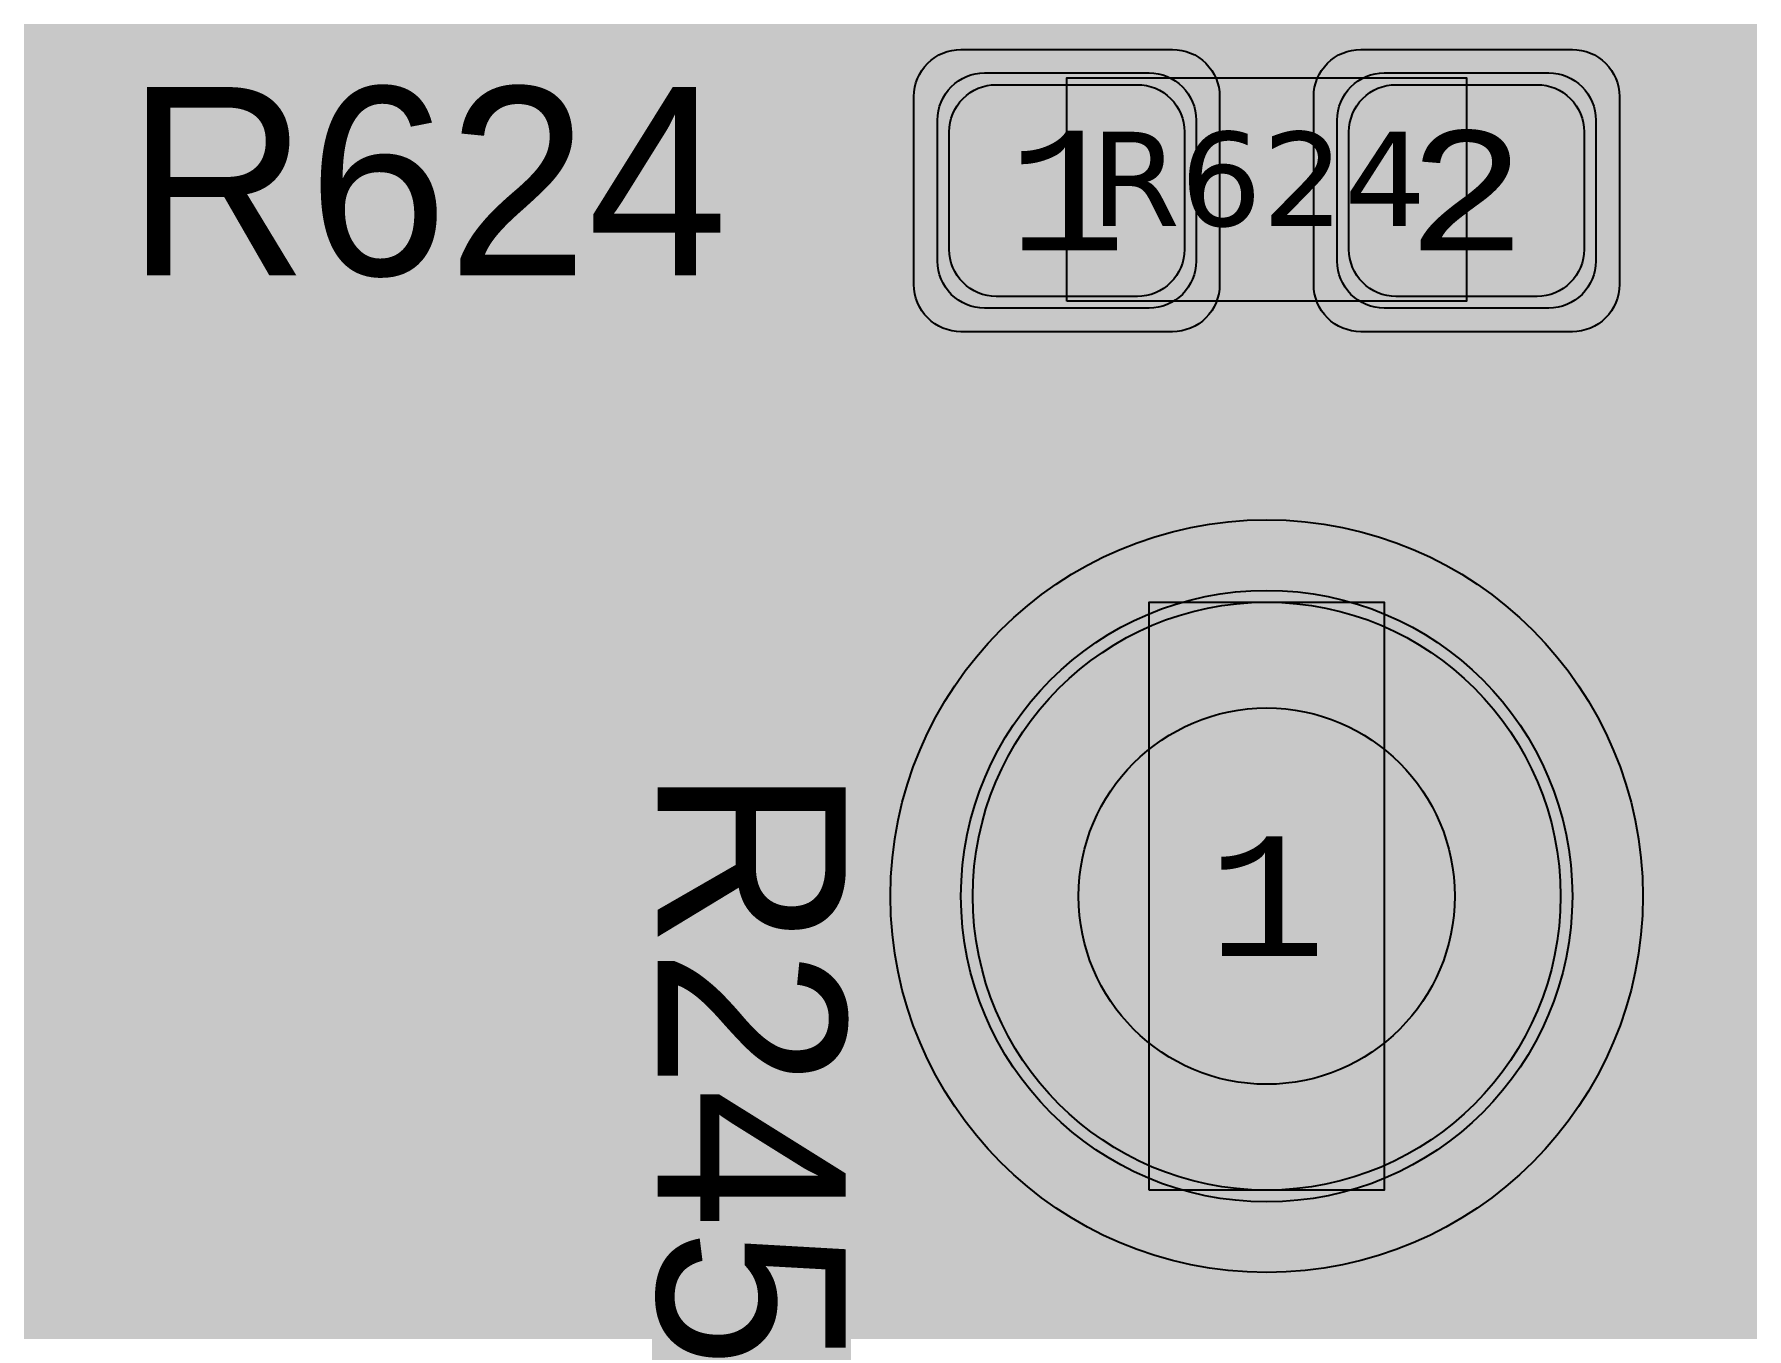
# Model space of a CAD drawing. Extents: x -28 to 199, y -61 to 255.
# Drawn here: x 42.76 to 50.04, y 144.41 to 149.91 of the extents above; entities that cross this region are included whole.
import ezdxf
from ezdxf.enums import TextEntityAlignment as Align

# ---------------------------------------------------------------- set-up
doc = ezdxf.new("R2010")
doc.units = 0
doc.header["$MEASUREMENT"] = 0
for name, color, linetype in [('ASSEMBLY_OUTLINES_TOP', 102, 'CONTINUOUS'), ('ASSEMBLY_PART_NUMBERS_BTM', 191, 'CONTINUOUS'), ('ASSEMBLY_PART_NUMBERS_TOP', 102, 'CONTINUOUS'), ('ASSEMBLY_REF_DES_TOP', 102, 'CONTINUOUS'), ('DRILL_DRAWING', 21, 'CONTINUOUS'), ('GENERATED_SILKSCREEN_TOP', 140, 'CONTINUOUS'), ('PART_HOLES_LAYER_2', 30, 'CONTINUOUS'), ('PART_HOLES_LAYER_3', 30, 'CONTINUOUS'), ('PART_HOLES_LAYER_BOTTOM', 30, 'CONTINUOUS'), ('PART_HOLES_LAYER_TOP', 30, 'CONTINUOUS'), ('PART_PADS_LAYER_2', 230, 'CONTINUOUS'), ('PART_PADS_LAYER_3', 81, 'CONTINUOUS'), ('PART_PADS_LAYER_BOTTOM', 10, 'CONTINUOUS'), ('PART_PADS_LAYER_TOP', 150, 'CONTINUOUS'), ('PART_PADS_SMD_TOP', 150, 'CONTINUOUS'), ('PIN_NUMBERS_BTM', 8, 'CONTINUOUS'), ('PIN_NUMBERS_TOP', 8, 'CONTINUOUS'), ('PLACEMENT_OUTLINES_TOP', 130, 'CONTINUOUS'), ('PLANE_DATA_LAYER_2', 230, 'CONTINUOUS'), ('PLANE_DATA_LAYER_3', 81, 'CONTINUOUS'), ('PLANE_DATA_LAYER_TOP', 150, 'CONTINUOUS'), ('PLANE_SHAPES_LAYER_2', 230, 'CONTINUOUS'), ('PLANE_SHAPES_LAYER_3', 81, 'CONTINUOUS'), ('PLANE_SHAPES_LAYER_TOP', 150, 'CONTINUOUS'), ('SILKSCREEN_OUTLINES_TOP', 150, 'CONTINUOUS'), ('SILKSCREEN_REF_DES_TOP', 150, 'CONTINUOUS'), ('SOLDERMASK_PADS_BTM', 12, 'CONTINUOUS'), ('SOLDERMASK_PADS_TOP', 180, 'CONTINUOUS'), ('SOLDERPASTE_PADS_TOP', 180, 'CONTINUOUS'), ('TRACES_LAYER_2', 230, 'CONTINUOUS'), ('TRACES_LAYER_BOTTOM', 10, 'CONTINUOUS'), ('TRACES_LAYER_TOP', 150, 'CONTINUOUS')]:
    doc.layers.add(name, color=color, linetype=linetype)
doc.styles.add('COURIER_NEW', font='COUR.TTF')
doc.styles.add('VERDANA', font='verdana.TTF')
doc.styles.add('VERIBEST_GERBER_0', font='txt')

msp = doc.modelspace()

# ---------------------------------------------------------------- hatches: boundary and pattern name
at = {"layer": 'PART_HOLES_LAYER_2'}
h = msp.add_hatch(color=256, dxfattribs=at)
edge = h.paths.add_edge_path()
edge.add_arc((48, 146.25), 0.8, 0, 360)
at = {"layer": 'PART_HOLES_LAYER_3'}
h = msp.add_hatch(color=256, dxfattribs=at)
edge = h.paths.add_edge_path()
edge.add_arc((48, 146.25), 0.8, 0, 360)
at = {"layer": 'PART_HOLES_LAYER_BOTTOM'}
h = msp.add_hatch(color=256, dxfattribs=at)
edge = h.paths.add_edge_path()
edge.add_arc((48, 146.25), 0.8, 0, 360)
at = {"layer": 'PART_HOLES_LAYER_TOP'}
h = msp.add_hatch(color=256, dxfattribs=at)
edge = h.paths.add_edge_path()
edge.add_arc((48, 146.25), 0.8, 0, 360)
at = {"layer": 'PLANE_DATA_LAYER_2'}
for points in [[(48, 146.25), (46.885458, 147.364542)], [(48, 146.25), (49.114542, 147.364542)], [(48, 146.25), (46.885458, 145.135458)], [(48, 146.25), (49.114542, 145.135458)]]:
    msp.add_hatch(color=256, dxfattribs=at).paths.add_polyline_path(points, is_closed=False, flags=0)
at = {"layer": 'PLANE_DATA_LAYER_3'}
for points in [[(48, 146.25), (48, 147.8262)], [(48, 146.25), (46.4238, 146.25)], [(48, 146.25), (49.5762, 146.25)], [(48, 146.25), (48, 144.6738)]]:
    msp.add_hatch(color=256, dxfattribs=at).paths.add_polyline_path(points, is_closed=False, flags=0)
at = {"layer": 'PLANE_DATA_LAYER_TOP'}
h = msp.add_hatch(color=256, dxfattribs=at)
h.paths.add_polyline_path([(124.75, 168.146713, -0.5656896934356785), (124.638043, 168.079423, 0.1227209891215062), (124.403418, 168.137891), (120.354104, 168.137891, -0.8926686709466823), (120.336985, 168.288343, 8.788690966337814), (119.663015, 168.288343, -0.8926686709466823), (119.645896, 168.137891), (115.604104, 168.137891, -0.8926686709466823), (115.586985, 168.288343, 8.788690966337814), (114.913015, 168.288343, -0.8926686709466823), (114.895896, 168.137891), (111.035516, 168.137891, 0.1989122151386141), (110.681963, 167.991444), (103.462837, 160.772318, -0.1989133663344686), (103.408955, 160.75), (101.908538, 160.75, -0.1989147790761748), (101.854656, 160.772319), (101.269424, 161.357553, 0.1989122151386141), (100.915871, 161.504), (100.084129, 161.504, 0.1989122151386141), (99.730576, 161.357553), (99.145344, 160.772319, -0.1989147790761748), (99.091462, 160.75), (94.95, 160.75, 0.1989122151386141), (94.596447, 160.603553), (94.515212, 160.522318, -0.1989133663345028), (94.46133, 160.5), (86.500008, 160.5, 0.414213562373095), (86.5, 160.499992), (86.5, 154.091244, -0.1989099556853327), (86.477682, 154.037363), (84.433464, 151.993145, -0.1989133663344342), (84.379582, 151.970827), (78.485734, 151.970827, 0.1989122151386171), (78.132181, 151.82438), (71.080119, 144.772318, -0.1989133663345171), (71.026237, 144.75), (54.676166, 144.75, -0.7996942034349416), (54.643477, 144.895032, 0.2895657790381576), (55.5, 146.25, 0.9999999999999999), (52.5, 146.25, 0.2895657790381576), (53.356523, 144.895032, -0.7996942034349416), (53.323834, 144.75), (48.676166, 144.75, -0.7996942034349416), (48.643477, 144.895032, 0.2895657790381576), (49.5, 146.25, 0.9999999999999999), (46.5, 146.25, 0.2895657790381576), (47.356523, 144.895032, -0.7996942034349416), (47.323834, 144.75), (44.8262, 144.75, -0.414213562373095), (44.75, 144.8262), (44.75, 147.9238, -0.414213562373095), (44.8262, 148), (53.749992, 148, 0.414213562373095), (53.75, 148.000008), (53.75, 149.9238, -0.414213562373095), (53.8262, 150), (61.187927, 150, -0.414213562373095), (61.264127, 149.9238), (61.264127, 149.923798, -0.0405672307519167), (61.263127, 149.911494, 1.176947754236353), (63.236873, 149.911494, -0.0405672307519167), (63.235873, 149.923798), (63.235873, 149.9238, -0.414213562373095), (63.312073, 150), (72.999992, 150, 0.414213562373095), (73, 150.000008), (73, 154.150284, -0.1989099556853327), (73.022318, 154.204165), (75.85595, 157.037797, 0.1989122151386037), (76.002397, 157.39135), (76.002397, 161.4122, -0.1989099556853327), (76.024715, 161.466081), (76.331209, 161.772575, -0.5228816160298612), (76.454384, 161.750393, 0.5064656880077311), (77.401677, 161.554293, -0.7354544890693883), (77.526844, 161.480151, 0.0581222504442221), (77.5, 161.250005), (77.5, 161.249999, 0.088914327412649), (77.562258, 160.902667, -0.0889129128178341), (77.567002, 160.8762, -0.414213562373095), (77.490802, 160.8), (77.353893, 160.8, -0.1385740107174436), (77.314013, 160.811269, 1.7877343018547802), (77.314013, 159.788731, -0.1385740107174436), (77.353893, 159.8), (77.840585, 159.8, -0.1095339490364452), (77.872793, 159.792859, 0.1095328433829557), (78.084129, 159.746), (79.766632, 159.746, 0.1989122151386141), (80.120185, 159.892447), (90.80542, 170.577682, -0.1989133663344345), (90.859302, 170.6), (95.046107, 170.6, -0.1385740107174437), (95.085987, 170.588731, 0.7330492814130509), (95.950588, 171.338437, -0.1025242213821264), (95.944313, 171.368718), (95.944313, 171.368719, -0.414213562373095), (96.020513, 171.444919), (122.449404, 171.444919, -0.198913366334503), (122.503286, 171.422601), (124.727682, 169.198205, -0.1989099556853327), (124.75, 169.144324)], flags=0)
h.paths.add_polyline_path([(77.599731, 156.314666, 0.7968145925695695), (79.5, 156.749999), (79.5, 156.75, 0.8244223034271635), (77.572739, 157.124415, -0.5540613420985587), (77.445503, 157.101904, 2.736653672139751), (77.471278, 156.328655, -0.5540650235894272)], flags=0)
h.paths.add_polyline_path([(105.164448, 164.71788, 0.414213562373095), (105.414448, 164.96788), (105.414448, 168.372211, 0.414213562373095), (105.164448, 168.622211), (91.038672, 168.622211, 0.414213562373095), (90.788672, 168.372211), (90.788672, 164.96788, 0.414213562373095), (91.038672, 164.71788)], flags=0)
for points in [[(48, 146.25), (46.885458, 147.364542)], [(48, 146.25), (49.114542, 147.364542)], [(48, 146.25), (46.825825, 145.198468)], [(48, 146.25), (49.174175, 145.198468)]]:
    msp.add_hatch(color=256, dxfattribs=at).paths.add_polyline_path(points, is_closed=False, flags=0)
at = {"layer": 'PLANE_SHAPES_LAYER_2'}
h = msp.add_hatch(color=256, dxfattribs=at)
h.paths.add_polyline_path([(169.5, 129.25), (149.5, 129.25), (142.25, 122), (142.25, 90.5), (147.5, 90.5), (147.5, 80), (154, 80), (154, 69.25), (131.75, 69.25), (131.75, 73.25), (121.25, 73.25), (121.25, 81), (110.5, 81), (110.5, 125.75), (106.5, 125.75), (106.5, 128.75), (93.5, 128.75), (93.5, 120.25), (91.75, 120.25), (91.75, 121.5), (80, 121.5), (80, 118.25), (73.25, 118.25), (73.25, 124.5), (67.5, 124.5), (67.5, 128), (57.75, 128), (57.75, 120.25), (55.25, 120.25), (55.25, 121.5), (47.5, 121.5), (47.5, 119), (35, 119), (35, 134.75), (32.75, 134.75), (32.75, 159.75), (29.25, 159.75), (29.25, 175.25), (22.5, 175.25), (22.5, 195.25), (17.25, 195.25), (17.25, 198), (22.5, 198), (22.5, 216.5), (40.25, 216.5), (40.25, 235.5), (54.5, 235.5), (54.5, 254), (87.25, 254), (87.25, 236.25), (86.25, 236.25), (86.25, 228.75), (81, 228.75), (81, 218.75), (95.25, 218.75), (95.25, 194.5), (87, 194.5), (87, 172), (131.1, 172), (131.1, 208.75), (115.5, 208.75), (115.5, 213.75), (106.75, 213.75), (106.75, 218.75), (110.25, 222.25), (110.25, 226.25), (142.5, 226.25), (142.5, 221.5), (160.5, 221.5), (160.5, 240.75), (169.5, 240.75)])
h.paths.add_polyline_path([(35.5, 149.5), (41.75, 149.5), (41.75, 152), (39.25, 152), (39.25, 154), (37.75, 154), (37.75, 152), (35.5, 152)], flags=16)
h.paths.add_polyline_path([(37.5, 125.75), (37.5, 128.75), (42.75, 128.75), (42.75, 125.75)], flags=16)
h.paths.add_polyline_path([(52, 127.75), (52, 130.75), (54.25, 130.75), (54.25, 127.75)], flags=16)
h.paths.add_polyline_path([(50.75, 219.5), (50.75, 226.5), (71.75, 226.5), (71.75, 219.5)], flags=16)
h.paths.add_polyline_path([(66.5, 150.75), (66.5, 177.5), (72.25, 177.5), (72.25, 150.75)], flags=16)
h.paths.add_polyline_path([(47.25, 185.25), (73, 185.25), (73, 188.25), (70.25, 188.25), (70.25, 191), (47.25, 191)], flags=16)
h.paths.add_polyline_path([(84.5, 208), (84.5, 212.75), (85, 212.75), (85, 208)], flags=16)
h.paths.add_polyline_path([(61.5, 137.25), (87.75, 137.25), (87.75, 140.5), (84.75, 140.5), (84.75, 143), (61.5, 143)], flags=16)
h.paths.add_polyline_path([(88.75, 127), (88.75, 130), (91, 130), (91, 127)], flags=16)
h.paths.add_polyline_path([(85.5, 130.25), (85.5, 132.5), (91, 132.5), (91, 130.25)], flags=16)
h.paths.add_polyline_path([(108.75, 142.25), (135.75, 142.25), (135.75, 145.75), (132.25, 145.75), (132.25, 149), (108.75, 149)], flags=16)
h.paths.add_polyline_path([(114.25, 126.75), (140.75, 126.75), (140.75, 129.75), (137.25, 129.75), (137.25, 133), (114.25, 133)], flags=16)
h.paths.add_polyline_path([(155.25, 180.25), (166.25, 180.25), (166.25, 186.25), (152.25, 186.25), (152.25, 183), (155.25, 183)], flags=16)
at = {"layer": 'PLANE_SHAPES_LAYER_3'}
h = msp.add_hatch(color=256, dxfattribs=at)
h.paths.add_polyline_path([(169.5, 129.25), (149.5, 129.25), (142.25, 122), (142.25, 90.5), (147.5, 90.5), (147.5, 80), (154, 80), (154, 69.25), (131.75, 69.25), (131.75, 73.25), (121.25, 73.25), (121.25, 81), (110.5, 81), (110.5, 125.75), (106.5, 125.75), (106.5, 128.75), (93.5, 128.75), (93.5, 120.25), (91.75, 120.25), (91.75, 121.5), (80, 121.5), (80, 118.25), (73.25, 118.25), (73.25, 124.5), (67.5, 124.5), (67.5, 127.75), (58.25, 127.75), (58.25, 130.25), (88.75, 130.25), (88.75, 127), (91, 127), (91, 132.5), (55, 132.5), (55, 131.25), (52, 131.25), (52, 127.75), (55, 127.75), (55, 127.25), (57.75, 127.25), (57.75, 120.25), (55.25, 120.25), (55.25, 121.5), (47.5, 121.5), (47.5, 119), (35, 119), (35, 134.75), (32.75, 134.75), (32.75, 159.75), (29.25, 159.75), (29.25, 175.25), (22.5, 175.25), (22.5, 195.25), (17.25, 195.25), (17.25, 198), (22.5, 198), (22.5, 216.5), (40.25, 216.5), (40.25, 235.5), (54.5, 235.5), (54.5, 254), (87.25, 254), (87.25, 236.25), (86.25, 236.25), (86.25, 228.75), (81, 228.75), (81, 218.75), (95.25, 218.75), (95.25, 194.5), (87, 194.5), (87, 172), (131.1, 172), (131.1, 208.75), (115.5, 208.75), (115.5, 213.75), (106.75, 213.75), (106.75, 218.75), (110.25, 222.25), (110.25, 226.25), (142.5, 226.25), (142.5, 221.5), (160.5, 221.5), (160.5, 240.75), (169.5, 240.75)])
h.paths.add_polyline_path([(35.5, 149.5), (41.75, 149.5), (41.75, 152), (39.25, 152), (39.25, 154), (37.75, 154), (37.75, 152), (35.5, 152)], flags=16)
h.paths.add_polyline_path([(37.5, 125.75), (37.5, 128.75), (42.75, 128.75), (42.75, 125.75)], flags=16)
h.paths.add_polyline_path([(50.75, 219.5), (50.75, 226.5), (71.75, 226.5), (71.75, 219.5)], flags=16)
h.paths.add_polyline_path([(66.5, 150.75), (66.5, 177.5), (72.25, 177.5), (72.25, 150.75)], flags=16)
h.paths.add_polyline_path([(47.25, 185.25), (73, 185.25), (73, 188.25), (70.25, 188.25), (70.25, 191), (47.25, 191)], flags=16)
h.paths.add_polyline_path([(84.5, 208), (84.5, 212.75), (85, 212.75), (85, 208)], flags=16)
h.paths.add_polyline_path([(61.5, 137.25), (87.75, 137.25), (87.75, 140.5), (84.75, 140.5), (84.75, 143), (61.5, 143)], flags=16)
h.paths.add_polyline_path([(108.75, 142.25), (135.75, 142.25), (135.75, 145.75), (132.25, 145.75), (132.25, 149), (108.75, 149)], flags=16)
h.paths.add_polyline_path([(114.25, 126.75), (140.75, 126.75), (140.75, 129.75), (137.25, 129.75), (137.25, 133), (114.25, 133)], flags=16)
h.paths.add_polyline_path([(155.25, 180.25), (166.25, 180.25), (166.25, 186.25), (152.25, 186.25), (152.25, 183), (155.25, 183)], flags=16)

# ---------------------------------------------------------------- linework, layer by layer
at = {"layer": 'ASSEMBLY_OUTLINES_TOP'}
for points in [[(47.15, 148.78), (47.15, 149.73), (48.85, 149.73), (48.85, 148.78)], [(47.5, 145), (47.5, 147.5), (48.5, 147.5), (48.5, 145)]]:
    msp.add_lwpolyline(points, close=True, dxfattribs=at)
msp.add_circle((48, 146.25), 1.6, dxfattribs=at)
at = {"layer": 'GENERATED_SILKSCREEN_TOP', "const_width": 0.15}
for points in [[(43.8244, 149.3724), (43.8268, 149.374), (43.8276, 149.378), (43.83, 149.382), (43.83, 149.386), (43.83, 149.5508), (43.83, 149.5548), (43.8276, 149.5572), (43.8276, 149.5596), (43.8268, 149.5604), (43.826, 149.5612), (43.8244, 149.5628), (43.6884, 149.6732), (43.6844, 149.6748), (43.6812, 149.6756), (43.678, 149.6764), (43.2748, 149.6764), (43.2676, 149.6748), (43.2628, 149.6708), (43.2588, 149.666), (43.2572, 149.6604), (43.2572, 148.8924), (43.2588, 148.886), (43.2628, 148.882), (43.2676, 148.8796), (43.2732, 148.8788), (43.2796, 148.8796), (43.2852, 148.882), (43.2892, 148.886), (43.2908, 148.8924), (43.2908, 149.2604), (43.6668, 149.2604), (43.798, 148.8876), (43.8012, 148.882), (43.8068, 148.8788), (43.8132, 148.878), (43.818, 148.8796), (43.8228, 148.882), (43.8268, 148.886), (43.8292, 148.8916), (43.8276, 148.898), (43.6964, 149.2708), (43.8244, 149.3724)], [(44.4452, 149.6732), (44.5796, 149.5636), (44.5836, 149.5596), (44.5844, 149.5532), (44.5836, 149.5484), (44.582, 149.5444), (44.5796, 149.5412), (44.5756, 149.538), (44.5716, 149.5356), (44.5676, 149.5348), (44.5636, 149.5348), (44.5604, 149.5372), (44.4292, 149.6436), (44.17, 149.6436), (44.0468, 149.5428), (44.0468, 149.2556), (44.1556, 149.3444), (44.1588, 149.3452), (44.1604, 149.346), (44.1612, 149.346), (44.1612, 149.3468), (44.1652, 149.3476), (44.4348, 149.3476), (44.438, 149.3468), (44.438, 149.346), (44.4396, 149.346), (44.442, 149.3452), (44.4444, 149.3444), (44.5796, 149.2356), (44.5804, 149.2332), (44.582, 149.2324), (44.5828, 149.2316), (44.5828, 149.23), (44.5844, 149.2244), (44.5852, 149.222), (44.5852, 149.002), (44.5844, 148.998), (44.5828, 148.9948), (44.582, 148.9916), (44.5796, 148.9892), (44.4452, 148.8796), (44.4412, 148.878), (44.4404, 148.8772), (44.4388, 148.8772), (44.4372, 148.8764), (44.4364, 148.8764), (44.4348, 148.8764), (44.1652, 148.8764), (44.162, 148.8772), (44.1588, 148.878), (44.1556, 148.8796), (44.0212, 148.9892), (44.0196, 148.9908), (44.018, 148.9916), (44.0164, 148.994), (44.0148, 148.9996), (44.014, 149.002), (44.014, 149.5508), (44.0148, 149.5548), (44.0164, 149.558), (44.018, 149.5596), (44.0196, 149.5612), (44.0212, 149.5636), (44.1556, 149.6732), (44.1588, 149.674), (44.1612, 149.6748), (44.162, 149.6756), (44.1652, 149.6764), (44.4348, 149.6764), (44.438, 149.6756), (44.4388, 149.6756), (44.4396, 149.6748), (44.442, 149.674), (44.4452, 149.6732)], [(45.2012, 149.6732), (45.3356, 149.5636), (45.338, 149.5596), (45.3388, 149.5564), (45.3404, 149.554), (45.3412, 149.5508), (45.3412, 149.4412), (45.3404, 149.438), (45.3388, 149.4332), (45.338, 149.4292), (45.3356, 149.4276), (44.8028, 148.9948), (44.8028, 148.9092), (45.3252, 148.9092), (45.3308, 148.9076), (45.3356, 148.9044), (45.338, 148.8988), (45.3388, 148.8924), (45.338, 148.8868), (45.3356, 148.8812), (45.3308, 148.878), (45.3252, 148.8764), (44.786, 148.8764), (44.7796, 148.878), (44.7756, 148.882), (44.7716, 148.886), (44.77, 148.8924), (44.77, 149.002), (44.7708, 149.0044), (44.7724, 149.01), (44.774, 149.0124), (44.7756, 149.014), (44.7772, 149.0156), (45.3092, 149.4492), (45.3092, 149.5428), (45.1844, 149.6436), (44.926, 149.6436), (44.7956, 149.5372), (44.79, 149.5356), (44.7844, 149.5364), (44.7796, 149.5388), (44.7764, 149.5436), (44.7732, 149.5484), (44.7724, 149.554), (44.7724, 149.5572), (44.7732, 149.5596), (44.7772, 149.5636), (44.9116, 149.6732), (44.9148, 149.674), (44.9172, 149.6748), (44.918, 149.6756), (44.9212, 149.6764), (45.1908, 149.6764), (45.194, 149.6756), (45.1948, 149.6756), (45.1956, 149.6748), (45.198, 149.674), (45.2012, 149.6732)], [(45.5812, 149.1676), (46.0116, 149.5964), (46.0116, 149.1676), (45.5812, 149.1676)], [(43.2908, 149.6436), (43.6732, 149.6436), (43.798, 149.5428), (43.798, 149.394), (43.6732, 149.2924), (43.2908, 149.2924), (43.2908, 149.6436)], [(46.0116, 148.8924), (46.0124, 148.886), (46.0164, 148.882), (46.022, 148.8796), (46.0276, 148.8788), (46.0332, 148.8796), (46.038, 148.882), (46.042, 148.886), (46.0436, 148.8924), (46.0436, 149.1348), (46.0812, 149.1348), (46.0868, 149.1364), (46.0916, 149.1396), (46.094, 149.1452), (46.0948, 149.1508), (46.094, 149.1572), (46.0916, 149.1628), (46.0868, 149.1668), (46.0812, 149.1676), (46.0436, 149.1676), (46.0436, 149.638), (46.0428, 149.642), (46.0404, 149.6452), (46.0372, 149.6484), (46.0332, 149.6508), (46.0284, 149.6524), (46.0236, 149.6532), (46.0196, 149.6524), (46.0156, 149.6492), (45.53, 149.1636), (45.5268, 149.1588), (45.5252, 149.154), (45.526, 149.1492), (45.5292, 149.1436), (45.5308, 149.1396), (45.534, 149.1372), (45.5372, 149.1356), (45.5412, 149.1348), (46.0116, 149.1348), (46.0116, 148.8924)], [(44.0468, 149.214), (44.0468, 149.01), (44.17, 148.9092), (44.4284, 148.9092), (44.5532, 149.01), (44.5532, 149.214), (44.4284, 149.3156), (44.17, 149.3156), (44.0468, 149.214)], [(43.522, 147.243), (43.523, 147.236), (43.528, 147.23), (43.535, 147.227), (43.542, 147.226), (43.549, 147.227), (43.555, 147.23), (43.56, 147.236), (43.562, 147.243), (43.562, 148.182), (43.879, 148.182), (43.886, 148.184), (43.892, 148.188), (43.895, 148.195), (43.896, 148.202), (43.895, 148.21), (43.892, 148.217), (43.886, 148.222), (43.879, 148.223), (43.204, 148.223), (43.197, 148.222), (43.192, 148.217), (43.188, 148.21), (43.187, 148.202), (43.188, 148.195), (43.192, 148.188), (43.197, 148.184), (43.204, 148.182), (43.522, 148.182), (43.522, 147.243)], [(44.838, 147.843), (44.841, 147.845), (44.842, 147.85), (44.845, 147.855), (44.845, 147.86), (44.845, 148.066), (44.845, 148.071), (44.842, 148.074), (44.842, 148.077), (44.841, 148.078), (44.84, 148.079), (44.838, 148.081), (44.668, 148.219), (44.663, 148.221), (44.659, 148.222), (44.655, 148.223), (44.151, 148.223), (44.142, 148.221), (44.136, 148.216), (44.131, 148.21), (44.129, 148.203), (44.129, 147.243), (44.131, 147.235), (44.136, 147.23), (44.142, 147.227), (44.149, 147.226), (44.157, 147.227), (44.164, 147.23), (44.169, 147.235), (44.171, 147.243), (44.171, 147.703), (44.655, 147.703), (44.662, 147.704), (44.665, 147.705), (44.666, 147.705), (44.668, 147.706), (44.838, 147.843)], [(45.144, 147.587), (45.682, 148.123), (45.682, 147.587), (45.144, 147.587)], [(46.158, 147.253), (46.156, 147.246), (46.157, 147.239), (46.162, 147.233), (46.167, 147.229), (46.174, 147.227), (46.181, 147.226), (46.187, 147.228), (46.192, 147.234), (46.731, 148.193), (46.733, 148.198), (46.733, 148.202), (46.733, 148.206), (46.731, 148.21), (46.728, 148.216), (46.724, 148.22), (46.719, 148.222), (46.714, 148.223), (46.039, 148.223), (46.032, 148.221), (46.027, 148.216), (46.023, 148.21), (46.022, 148.202), (46.023, 148.195), (46.027, 148.188), (46.032, 148.183), (46.039, 148.182), (46.68, 148.182), (46.158, 147.253)], [(44.171, 148.182), (44.649, 148.182), (44.805, 148.056), (44.805, 147.87), (44.649, 147.743), (44.171, 147.743), (44.171, 148.182)], [(45.682, 147.243), (45.683, 147.235), (45.688, 147.23), (45.695, 147.227), (45.702, 147.226), (45.709, 147.227), (45.715, 147.23), (45.72, 147.235), (45.722, 147.243), (45.722, 147.546), (45.769, 147.546), (45.776, 147.548), (45.782, 147.552), (45.785, 147.559), (45.786, 147.566), (45.785, 147.574), (45.782, 147.581), (45.776, 147.586), (45.769, 147.587), (45.722, 147.587), (45.722, 148.175), (45.721, 148.18), (45.718, 148.184), (45.714, 148.188), (45.709, 148.191), (45.703, 148.193), (45.697, 148.194), (45.692, 148.193), (45.687, 148.189), (45.08, 147.582), (45.076, 147.576), (45.074, 147.57), (45.075, 147.564), (45.079, 147.557), (45.081, 147.552), (45.085, 147.549), (45.089, 147.547), (45.094, 147.546), (45.682, 147.546), (45.682, 147.243)], [(45.9092, 146.1256), (45.9108, 146.1232), (45.9148, 146.1224), (45.9188, 146.12), (45.9228, 146.12), (46.0876, 146.12), (46.0916, 146.12), (46.094, 146.1224), (46.0964, 146.1224), (46.0972, 146.1232), (46.098, 146.124), (46.1004, 146.1256), (46.21, 146.2616), (46.2116, 146.2656), (46.2124, 146.268), (46.2132, 146.272), (46.2132, 146.6752), (46.2116, 146.6824), (46.2076, 146.6864), (46.2036, 146.6912), (46.1972, 146.6928), (45.4292, 146.6928), (45.4228, 146.6912), (45.4188, 146.6872), (45.4164, 146.6824), (45.4156, 146.6768), (45.4164, 146.6704), (45.4188, 146.6648), (45.4228, 146.6608), (45.4292, 146.6592), (45.7972, 146.6592), (45.7972, 146.2832), (45.4244, 146.152), (45.4188, 146.1488), (45.4156, 146.1432), (45.4148, 146.1368), (45.4164, 146.132), (45.4196, 146.1272), (45.4236, 146.1232), (45.4284, 146.1208), (45.4348, 146.1224), (45.8076, 146.2536), (45.9092, 146.1256)], [(46.1804, 146.6592), (46.1804, 146.276), (46.0796, 146.152), (45.9308, 146.152), (45.8292, 146.276), (45.8292, 146.6592), (46.1804, 146.6592)], [(46.21, 145.5048), (46.1004, 145.3704), (46.0964, 145.368), (46.0932, 145.3672), (46.0908, 145.3656), (46.0876, 145.3648), (45.978, 145.3648), (45.9756, 145.3656), (45.97, 145.3672), (45.966, 145.368), (45.9644, 145.3704), (45.5316, 145.9032), (45.446, 145.9032), (45.446, 145.3808), (45.4444, 145.3752), (45.4412, 145.3704), (45.4356, 145.368), (45.4292, 145.3672), (45.4236, 145.368), (45.418, 145.3704), (45.4148, 145.3752), (45.4132, 145.3808), (45.4132, 145.92), (45.4148, 145.9264), (45.4188, 145.9304), (45.4236, 145.9344), (45.4292, 145.936), (45.5388, 145.936), (45.5412, 145.9352), (45.5468, 145.9336), (45.5492, 145.932), (45.5508, 145.9304), (45.5524, 145.9288), (45.986, 145.3968), (46.0796, 145.3968), (46.1804, 145.5216), (46.1804, 145.78), (46.074, 145.9104), (46.0724, 145.916), (46.0732, 145.9208), (46.0756, 145.9264), (46.0804, 145.9296), (46.086, 145.9328), (46.0916, 145.9336), (46.0964, 145.9328), (46.1004, 145.9288), (46.21, 145.7944), (46.2108, 145.7912), (46.2116, 145.7888), (46.2124, 145.788), (46.2132, 145.7848), (46.2132, 145.5152), (46.2124, 145.512), (46.2124, 145.5112), (46.2116, 145.5104), (46.2108, 145.508), (46.21, 145.5048)], [(45.4292, 144.6944), (45.4236, 144.6936), (45.4188, 144.6896), (45.4164, 144.684), (45.4156, 144.6784), (45.4164, 144.6728), (45.4188, 144.668), (45.4236, 144.664), (45.4292, 144.6624), (45.6716, 144.6624), (45.6716, 144.6248), (45.6732, 144.6192), (45.6764, 144.6144), (45.682, 144.612), (45.6876, 144.6112), (45.694, 144.612), (45.6996, 144.6144), (45.7036, 144.6192), (45.7052, 144.6248), (45.7052, 144.6624), (46.1748, 144.6624), (46.1788, 144.6632), (46.182, 144.6648), (46.1852, 144.6688), (46.1876, 144.6728), (46.1892, 144.6776), (46.19, 144.6824), (46.1892, 144.6864), (46.186, 144.6904), (45.7004, 145.176), (45.6956, 145.1792), (45.6908, 145.1808), (45.686, 145.18), (45.6804, 145.1768), (45.6764, 145.1752), (45.674, 145.172), (45.6724, 145.1688), (45.6716, 145.1648), (45.6716, 144.6944), (45.4292, 144.6944)], [(45.7052, 145.1248), (46.134, 144.6944), (45.7052, 144.6944), (45.7052, 145.1248)], [(45.4468, 144.268), (45.5524, 144.3984), (45.5548, 144.404), (45.5548, 144.4088), (45.5516, 144.4136), (45.5476, 144.4184), (45.542, 144.4216), (45.5364, 144.4224), (45.5332, 144.4224), (45.5308, 144.4216), (45.5268, 144.4176), (45.4164, 144.2824)], [(46.2132, 143.8688), (46.2132, 144.4088), (46.2116, 144.4144), (46.2076, 144.4184), (46.2036, 144.4232), (46.1972, 144.4248), (45.8124, 144.4248), (45.8068, 144.424), (45.8028, 144.4216), (45.8004, 144.4184), (45.7988, 144.4128), (45.7972, 144.4088), (45.7964, 144.4056), (45.7972, 144.4016), (45.7996, 144.3984), (45.906, 144.268)], [(45.9348, 144.2824), (45.8468, 144.3912), (46.1804, 144.3912), (46.1804, 143.8688)]]:
    msp.add_lwpolyline(points, dxfattribs=at)
for points in [[(48.292098, 149.730005, 1.22306e-05), (48.292089, 149.729995), (47.707911, 149.729995, 1.22306e-05), (47.707902, 149.730005), (48.292098, 149.730005)], [(48.283844, 148.779995), (47.716156, 148.779995, 1.1642e-05), (47.716164, 148.780005), (48.283836, 148.780005, 1.1642e-05), (48.283844, 148.779995)]]:
    msp.add_lwpolyline(points, format="xyb", dxfattribs=at)
msp.add_lwpolyline([(46.4, 146.25, -1), (49.6, 146.25, -1)], format="xyb", close=True, dxfattribs=at)
at = {"layer": 'PART_HOLES_LAYER_2'}
msp.add_circle((48, 146.25), 0.8, dxfattribs=at)
at = {"layer": 'PART_HOLES_LAYER_3'}
msp.add_circle((48, 146.25), 0.8, dxfattribs=at)
at = {"layer": 'PART_HOLES_LAYER_BOTTOM'}
msp.add_circle((48, 146.25), 0.8, dxfattribs=at)
at = {"layer": 'PART_HOLES_LAYER_TOP'}
msp.add_circle((48, 146.25), 0.8, dxfattribs=at)
at = {"layer": 'PART_PADS_LAYER_2'}
msp.add_circle((48, 146.25), 1.25, dxfattribs=at)
at = {"layer": 'PART_PADS_LAYER_3'}
msp.add_circle((48, 146.25), 1.25, dxfattribs=at)
at = {"layer": 'PART_PADS_LAYER_BOTTOM'}
msp.add_circle((48, 146.25), 1.25, dxfattribs=at)
at = {"layer": 'PART_PADS_LAYER_TOP'}
msp.add_circle((48, 146.25), 1.25, dxfattribs=at)
at = {"layer": 'PART_PADS_SMD_TOP'}
for points in [[(46.6, 149.55, -0.4142135624), (46.8, 149.75), (47.5, 149.75, -0.4142135624), (47.7, 149.55), (47.7, 148.95, -0.4142135624), (47.5, 148.75), (46.8, 148.75, -0.4142135624), (46.6, 148.95)], [(48.3, 149.55, -0.4142135624), (48.5, 149.75), (49.2, 149.75, -0.4142135624), (49.4, 149.55), (49.4, 148.95, -0.4142135624), (49.2, 148.75), (48.5, 148.75, -0.4142135624), (48.3, 148.95)]]:
    msp.add_lwpolyline(points, format="xyb", close=True, dxfattribs=at)
at = {"layer": 'PLACEMENT_OUTLINES_TOP'}
msp.add_lwpolyline([(47.15, 148.78), (47.15, 149.73), (48.85, 149.73), (48.85, 148.78)], close=True, dxfattribs=at)
msp.add_circle((48, 146.25), 1.6, dxfattribs=at)
at = {"layer": 'PLANE_DATA_LAYER_2', "const_width": 0.5}
for points in [[(48, 146.25), (46.885458, 147.364542)], [(48, 146.25), (49.114542, 147.364542)], [(48, 146.25), (46.885458, 145.135458)], [(48, 146.25), (49.114542, 145.135458)]]:
    msp.add_lwpolyline(points, dxfattribs=at)
at = {"layer": 'PLANE_DATA_LAYER_3', "const_width": 0.5}
for points in [[(48, 146.25), (48, 147.8262)], [(48, 146.25), (46.4238, 146.25)], [(48, 146.25), (49.5762, 146.25)], [(48, 146.25), (48, 144.6738)]]:
    msp.add_lwpolyline(points, dxfattribs=at)
at = {"layer": 'PLANE_DATA_LAYER_TOP', "const_width": 0.5}
for points in [[(48, 146.25), (46.885458, 147.364542)], [(48, 146.25), (49.114542, 147.364542)], [(48, 146.25), (46.825825, 145.198468)], [(48, 146.25), (49.174175, 145.198468)]]:
    msp.add_lwpolyline(points, dxfattribs=at)
at = {"layer": 'PLANE_SHAPES_LAYER_TOP'}
msp.add_solid([(44.75, 144.75), (77.5, 144.75), (44.75, 148), (77.5, 148)], dxfattribs=at)
at = {"layer": 'SILKSCREEN_OUTLINES_TOP'}
msp.add_lwpolyline([(47.15, 148.78), (47.15, 149.73), (48.85, 149.73), (48.85, 148.78)], close=True, dxfattribs=at)
msp.add_circle((48, 146.25), 1.6, dxfattribs=at)
at = {"layer": 'SOLDERMASK_PADS_BTM'}
msp.add_circle((48, 146.25), 1.3, dxfattribs=at)
at = {"layer": 'SOLDERMASK_PADS_TOP'}
for points in [[(46.5, 149.65, -0.4142135624), (46.7, 149.85), (47.6, 149.85, -0.4142135624), (47.8, 149.65), (47.8, 148.85, -0.4142135624), (47.6, 148.65), (46.7, 148.65, -0.4142135624), (46.5, 148.85)], [(48.2, 149.65, -0.4142135624), (48.4, 149.85), (49.3, 149.85, -0.4142135624), (49.5, 149.65), (49.5, 148.85, -0.4142135624), (49.3, 148.65), (48.4, 148.65, -0.4142135624), (48.2, 148.85)]]:
    msp.add_lwpolyline(points, format="xyb", close=True, dxfattribs=at)
msp.add_circle((48, 146.25), 1.3, dxfattribs=at)
at = {"layer": 'SOLDERPASTE_PADS_TOP'}
for points in [[(46.65, 149.5, -0.4142135624), (46.85, 149.7), (47.45, 149.7, -0.4142135624), (47.65, 149.5), (47.65, 149, -0.4142135624), (47.45, 148.8), (46.85, 148.8, -0.4142135624), (46.65, 149)], [(48.35, 149.5, -0.4142135624), (48.55, 149.7), (49.15, 149.7, -0.4142135624), (49.35, 149.5), (49.35, 149, -0.4142135624), (49.15, 148.8), (48.55, 148.8, -0.4142135624), (48.35, 149)]]:
    msp.add_lwpolyline(points, format="xyb", close=True, dxfattribs=at)
at = {"layer": 'TRACES_LAYER_2', "const_width": 0.75}
msp.add_lwpolyline([(53.1, 129.7), (53.1, 141.623959), (53.099998, 141.623961), (53.099998, 141.75335), (53.129, 141.782352), (53.129, 142.717648), (52.467648, 143.379), (51.370593, 143.379), (50.309936, 144.439657), (50.309936, 151.759936), (52.284171, 153.734171), (52.284171, 180.348672), (45.5, 187.132843), (45.5, 195)], dxfattribs=at)
at = {"layer": 'TRACES_LAYER_BOTTOM', "const_width": 0.5}
for points in [[(38.4, 171), (38.4, 169.395065), (41.282281, 166.512784), (44.838013, 166.512784), (49.95, 161.400797), (49.95, 149.786143), (50.416331, 149.319812), (50.416331, 145.813247), (52.147475, 144.082103), (95.111398, 144.082103), (99.068501, 140.125), (113.134667, 140.125), (117, 136.259667), (117, 134.6)], [(37.5, 165.15), (38.872177, 163.777823), (38.872177, 159.928755), (40.931401, 157.869531), (40.931401, 157.23229), (43.3, 154.863691), (43.3, 144)], [(110.5, 135.75), (102.239571, 135.75), (94.69894, 143.290631), (50.996363, 143.290631), (49.655152, 144.631842), (49.655152, 148.48491), (49, 149.140062), (49, 157)]]:
    msp.add_lwpolyline(points, dxfattribs=at)
at = {"layer": 'TRACES_LAYER_TOP'}
for points, const_width in [([(48.85, 149.25), (50.851986, 149.25), (52.288813, 150.686827), (53.146827, 150.686827), (53.96, 151.5)], 0.5), ([(39.4, 149.5), (39.4, 148.63064), (39.990564, 148.040076), (41.832086, 148.040076), (45.04201, 151.25), (47.15, 151.25)], 0.35), ([(37.85, 149.5), (37.85, 148.440256), (39.036851, 147.253405), (42.128952, 147.253405), (44.125547, 149.25), (47.15, 149.25)], 0.35)]:
    msp.add_lwpolyline(points, dxfattribs=dict(at, const_width=const_width))

# ---------------------------------------------------------------- texts
at = {"layer": 'ASSEMBLY_PART_NUMBERS_BTM', "style": 'VERIBEST_GERBER_0', "text_generation_flag": 2}
for s, p in [('CL10C010BB8NNNC', (42.389998, 173.5)), ('GRM188R71H123KA01D', (43.21, 173.25)), ('ERJ-3EKF4701V', (42.79, 162)), ('ERJ-3EKF4701V', (44.54, 162)), ('ERJ-3EKF2700V', (42.29, 154.25))]:
    msp.add_text(s, height=2.032, rotation=90, dxfattribs=at).set_placement(p, align=Align.TOP_LEFT)
msp.add_text('5126', height=2.032, dxfattribs=at).set_placement((54, 148.79), align=Align.TOP_LEFT)
at = {"layer": 'ASSEMBLY_PART_NUMBERS_TOP', "style": 'VERIBEST_GERBER_0'}
msp.add_text('ERJ-3EKF4701V', height=2.032, rotation=270, dxfattribs=at).set_placement((46.71, 161), align=Align.TOP_LEFT)
for s, p in [('ERJ-3EKF2700V', (48, 150.71)), ('ERJ-3EKF4701V', (37, 149.46)), ('ERJ-3EKF2700V', (48, 148.71)), ('GRM1885C1H102JA01D', (37, 146.96)), ('ERJ-3EKF2700V', (48, 146.71)), ('ERJ-3EKF10R0V', (37.5, 146.54)), ('MMZ1608A182B', (41.25, 146.54))]:
    msp.add_text(s, height=2.032, dxfattribs=at).set_placement(p, align=Align.TOP_LEFT)
at = {"layer": 'ASSEMBLY_REF_DES_TOP', "style": 'VERDANA'}
msp.add_text('R624', height=0.4, dxfattribs=at).set_placement((47.25, 149.5), align=Align.TOP_LEFT)
at = {"layer": 'DRILL_DRAWING', "style": 'VERIBEST_GERBER_0'}
for s, p in [('K', (48, 146.25)), ('A', (43.3, 144))]:
    msp.add_text(s, height=2, dxfattribs=at).set_placement(p, align=Align.MIDDLE_CENTER)
at = {"layer": 'PIN_NUMBERS_BTM', "style": 'COURIER_NEW'}
for s, p in [('1', (47.15, 149.25)), ('2', (48.85, 149.25)), ('1', (48, 146.25))]:
    msp.add_text(s, height=0.508, dxfattribs=at).set_placement(p, align=Align.MIDDLE_CENTER)
at = {"layer": 'PIN_NUMBERS_TOP', "style": 'COURIER_NEW'}
for s, p in [('1', (47.15, 149.25)), ('2', (48.85, 149.25)), ('1', (48, 146.25))]:
    msp.add_text(s, height=0.508, dxfattribs=at).set_placement(p, align=Align.MIDDLE_CENTER)
at = {"layer": 'SILKSCREEN_REF_DES_TOP', "style": 'VERIBEST_GERBER_0'}
for s, height, p in [('R624', 0.8, (43.15, 149.69)), ('TP47', 1, (43.05, 148.24))]:
    msp.add_text(s, height=height, dxfattribs=at).set_placement(p, align=Align.TOP_LEFT)
msp.add_text('R245', height=0.8, rotation=270, dxfattribs=at).set_placement((46.21, 146.8), align=Align.TOP_LEFT)

doc.saveas('drawing.dxf')
